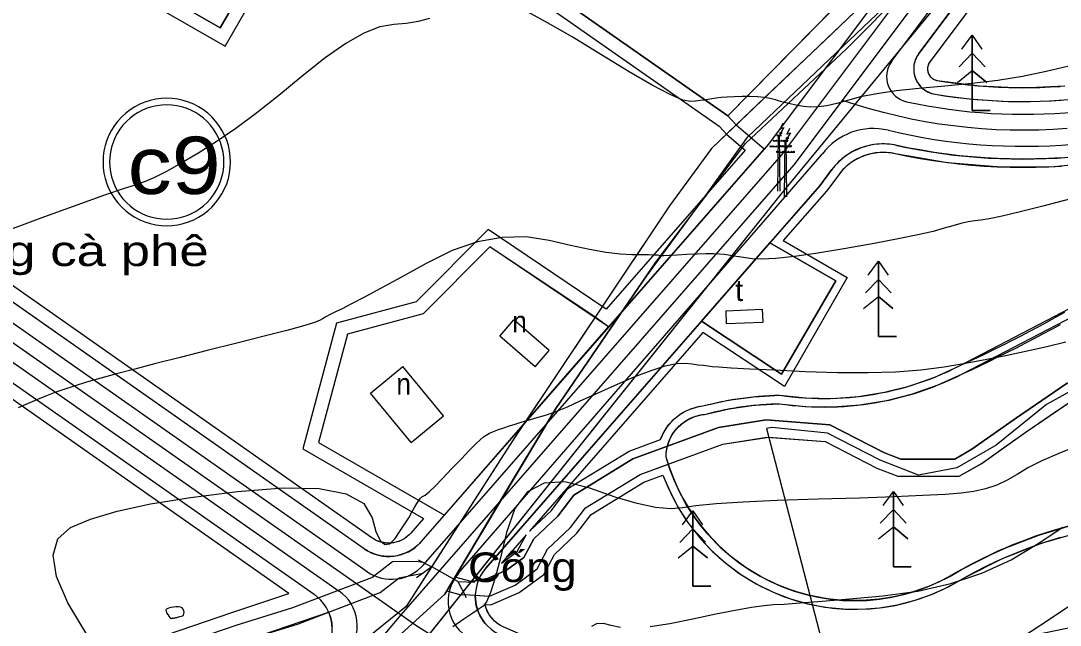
# Model space of a CAD drawing. Header units: metres. Extents: x 532950 to 537618, y 1849954 to 1853119.
# Drawn here: x 534832.5 to 535076.1, y 1851430.8 to 1851572.5 of the extents above; entities that cross this region are included whole.
import ezdxf

# ---------------------------------------------------------------- set-up
doc = ezdxf.new("R2010")
doc.units = ezdxf.units.M
doc.header["$LTSCALE"] = 3.1
for name, color, linetype, lineweight in [('11', 7, 'Continuous', 13), ('12', 7, 'Continuous', 13), ('36', 7, 'Continuous', 13), ('4', 7, 'Continuous', 13), ('50', 7, 'Continuous', 13), ('51', 7, 'Continuous', 13), ('52', 7, 'Continuous', 13), ('53', 7, 'Continuous', 13), ('55', 7, 'Continuous', 13), ('58', 7, 'Continuous', 13), ('9', 7, 'Continuous', 13)]:
    doc.layers.add(name, color=color, linetype=linetype, lineweight=lineweight)

msp = doc.modelspace()

# ---------------------------------------------------------------- linework, layer by layer
at = {"layer": '11'}
for p in [(534592.82, 1851663.81), (534829.98, 1851325.25)]:
    msp.add_line(p, (534921.59, 1851433.16), dxfattribs=at)
for points in [[(534921.59, 1851433.16), (535013.75, 1851538.69), (535077.37, 1851623.6)], [(535077.78, 1851547.2), (535074.44, 1851546.97), (535071.1, 1851546.84), (535067.76, 1851546.79), (535064.42, 1851546.82), (535061.08, 1851546.94), (535057.74, 1851547.14), (535054.41, 1851547.43), (535051.09, 1851547.81), (535047.78, 1851548.27), (535044.48, 1851548.81), (535041.2, 1851549.44), (535037.93, 1851550.15), (535034.68, 1851550.94), (535031.46, 1851551.82), (535028.26, 1851552.77), (535025.08, 1851553.81)], [(534921.59, 1851433.16), (534925.07, 1851430.79), (534928.63, 1851428.53)]]:
    msp.add_lwpolyline(points, dxfattribs=at)
at = {"layer": '12'}
for points in [[(535034.94, 1851485.37), (535040.93, 1851486.89), (535046.75, 1851488.93), (535052.37, 1851491.49), (535082.24, 1851507.02), (535110.53, 1851525.28), (535116.75, 1851529.91), (535123.33, 1851534), (535130.24, 1851537.52), (535137.42, 1851540.43), (535144.83, 1851542.72), (535152.4, 1851544.38), (535160.09, 1851545.38), (535167.83, 1851545.72), (535175.58, 1851545.41), (535183.27, 1851544.43), (535190.85, 1851542.81), (535198.26, 1851540.54), (535205.46, 1851537.65), (535212.38, 1851534.16), (535218.98, 1851530.1), (535225.21, 1851525.48)], [(535076.46, 1851538.33), (535073.45, 1851538.17), (535070.42, 1851538.07), (535067.4, 1851538.04), (535064.38, 1851538.07), (535061.36, 1851538.17), (535058.34, 1851538.33), (535055.32, 1851538.56), (535052.32, 1851538.85), (535049.31, 1851539.21), (535046.32, 1851539.64), (535043.34, 1851540.13), (535040.36, 1851540.68), (535037.41, 1851541.3), (535036.9, 1851541.4), (535036.4, 1851541.48), (535035.89, 1851541.54), (535035.37, 1851541.58), (535034.86, 1851541.6), (535034.35, 1851541.6), (535033.84, 1851541.58), (535033.33, 1851541.53), (535032.82, 1851541.47), (535032.31, 1851541.39), (535031.81, 1851541.29), (535031.31, 1851541.17), (535030.82, 1851541.03), (535030.33, 1851540.87), (535029.85, 1851540.69), (535029.37, 1851540.5), (535028.91, 1851540.28), (535028.45, 1851540.05), (535028.01, 1851539.79), (535027.57, 1851539.52), (535027.14, 1851539.24), (535026.73, 1851538.94), (535026.33, 1851538.62), (535025.94, 1851538.28), (535025.56, 1851537.93), (535025.2, 1851537.57), (535024.86, 1851537.19), (535024.53, 1851536.8), (535024.21, 1851536.39), (535021.33, 1851532.55), (535011.19, 1851520.94), (535026.22, 1851512.26), (535011.49, 1851486.75), (534992.37, 1851499.38), (534951.7, 1851452.82), (534956.84, 1851457.68), (534960.73, 1851462.78), (534975.05, 1851471.56), (534982.43, 1851474.26), (534982.6, 1851474.69), (534982.78, 1851475.11), (534982.97, 1851475.53), (534983.18, 1851475.94), (534983.41, 1851476.34), (534983.65, 1851476.74), (534983.91, 1851477.12), (534984.18, 1851477.49), (534984.47, 1851477.86), (534984.77, 1851478.21), (534985.08, 1851478.55), (534985.41, 1851478.87), (534985.74, 1851479.19), (534986.09, 1851479.49), (534986.46, 1851479.78), (534986.83, 1851480.05), (534987.21, 1851480.31), (534987.6, 1851480.55), (534988, 1851480.78), (534988.41, 1851480.99), (534988.83, 1851481.19), (534989.26, 1851481.37), (534989.69, 1851481.53), (534990.12, 1851481.68), (534990.57, 1851481.81), (534991.01, 1851481.93), (534991.47, 1851482.02), (534991.92, 1851482.1), (534992.38, 1851482.16), (534992.99, 1851482.32), (534993.6, 1851482.47), (534994.21, 1851482.62)], [(535087.2, 1851539.44), (535074.74, 1851538.23), (535062.22, 1851538.13), (535049.74, 1851539.16), (535037.41, 1851541.3), (535036.28, 1851541.49), (535035.14, 1851541.59), (535033.99, 1851541.58), (535032.86, 1851541.48), (535031.73, 1851541.27), (535030.63, 1851540.97), (535029.56, 1851540.57), (535028.52, 1851540.08), (535027.54, 1851539.5), (535026.61, 1851538.84), (535025.74, 1851538.09), (535024.94, 1851537.28), (535024.21, 1851536.39), (535021.33, 1851532.55), (535011.19, 1851520.94), (535026.22, 1851512.26), (535011.49, 1851486.75), (534992.37, 1851499.38), (534951.7, 1851452.82), (534956.84, 1851457.68), (534960.73, 1851462.78), (534975.05, 1851471.56), (534982.43, 1851474.26), (534982.82, 1851475.21), (534983.29, 1851476.13), (534983.83, 1851477), (534984.44, 1851477.83), (534985.13, 1851478.6), (534985.88, 1851479.31), (534986.68, 1851479.95), (534987.54, 1851480.52), (534988.44, 1851481.01), (534989.39, 1851481.42), (534990.36, 1851481.75), (534991.36, 1851482), (534992.38, 1851482.16), (534998.3, 1851483.49), (535004.32, 1851484.34), (535010.38, 1851484.69), (535016.52, 1851484.04), (535022.69, 1851483.94), (535028.85, 1851484.38), (535034.94, 1851485.37)], [(534994.21, 1851482.62), (534994.82, 1851482.77), (534995.43, 1851482.91), (534996.04, 1851483.04), (534996.66, 1851483.17), (534997.27, 1851483.3), (534997.89, 1851483.41), (534998.51, 1851483.53), (534999.13, 1851483.64), (534999.75, 1851483.74), (535000.37, 1851483.84), (535000.99, 1851483.93), (535001.61, 1851484.02), (535002.23, 1851484.1), (535002.86, 1851484.18), (535003.48, 1851484.25), (535004.11, 1851484.31), (535004.73, 1851484.38), (535005.36, 1851484.43), (535005.98, 1851484.48), (535006.61, 1851484.53), (535007.24, 1851484.57), (535007.87, 1851484.6), (535008.49, 1851484.63), (535009.12, 1851484.66), (535009.75, 1851484.68), (535010.38, 1851484.69), (535011.85, 1851484.48), (535013.33, 1851484.31), (535014.82, 1851484.17), (535016.3, 1851484.05), (535017.79, 1851483.97), (535019.28, 1851483.93), (535020.77, 1851483.91), (535022.26, 1851483.93), (535023.75, 1851483.97), (535025.24, 1851484.05), (535026.73, 1851484.17), (535028.21, 1851484.31), (535029.69, 1851484.48), (535031.17, 1851484.69), (535032.64, 1851484.93), (535034.11, 1851485.2), (535035.57, 1851485.5), (535037.02, 1851485.83), (535038.47, 1851486.19), (535039.91, 1851486.59), (535041.33, 1851487.01), (535042.75, 1851487.47), (535044.16, 1851487.95), (535045.56, 1851488.47), (535046.95, 1851489.01), (535048.33, 1851489.59), (535049.69, 1851490.19), (535051.04, 1851490.83), (535052.37, 1851491.49), (535054.48, 1851492.47), (535056.58, 1851493.46), (535058.67, 1851494.47), (535060.76, 1851495.49), (535062.84, 1851496.53), (535064.91, 1851497.58), (535066.98, 1851498.64), (535069.03, 1851499.71), (535071.09, 1851500.8), (535073.13, 1851501.9), (535075.17, 1851503.02), (535077.2, 1851504.14)], [(534941.24, 1851435.65), (534942.67, 1851435.56), (534949.32, 1851438.4), (534955.04, 1851442.64), (534957.54, 1851447.33), (534962.81, 1851452.32), (534966.19, 1851456.74), (534978.55, 1851464.32), (534983.01, 1851465.95), (534984.66, 1851462), (534986.66, 1851458.21), (534988.98, 1851454.62), (534991.62, 1851451.25), (534994.55, 1851448.12), (534997.74, 1851445.27), (535001.18, 1851442.72), (535004.83, 1851440.48), (535008.66, 1851438.58), (535012.65, 1851437.02), (535016.76, 1851435.83), (535020.96, 1851435.01), (535025.22, 1851434.57), (535029.5, 1851434.51), (535033.77, 1851434.83), (535037.99, 1851435.53), (535042.14, 1851436.6), (535046.17, 1851438.04), (535050.06, 1851439.84), (535053.77, 1851441.97), (535062.57, 1851446.36), (535071.73, 1851449.96), (535081.17, 1851452.73)], [(534941.24, 1851435.65), (534942.67, 1851435.56), (534949.32, 1851438.4), (534955.04, 1851442.64), (534957.54, 1851447.33), (534962.81, 1851452.32), (534966.19, 1851456.74), (534978.55, 1851464.32), (534983.01, 1851465.95), (534984.11, 1851463.21), (534985.38, 1851460.54), (534986.81, 1851457.96), (534988.39, 1851455.47), (534990.13, 1851453.08), (534992.01, 1851450.8), (534994.02, 1851448.64), (534996.17, 1851446.61), (534998.43, 1851444.72), (535000.81, 1851442.97), (535003.29, 1851441.37), (535005.87, 1851439.92), (535008.53, 1851438.64), (535011.26, 1851437.52), (535014.06, 1851436.57), (535016.91, 1851435.8), (535019.8, 1851435.2), (535022.72, 1851434.78), (535025.66, 1851434.55), (535028.62, 1851434.49), (535031.57, 1851434.62), (535034.5, 1851434.92), (535037.42, 1851435.41), (535040.29, 1851436.08), (535043.12, 1851436.92), (535045.9, 1851437.93), (535048.6, 1851439.12), (535051.23, 1851440.46), (535053.77, 1851441.97), (535056.16, 1851443.26), (535058.58, 1851444.49), (535061.03, 1851445.66), (535063.51, 1851446.77), (535066.01, 1851447.82), (535068.54, 1851448.81), (535071.09, 1851449.73), (535073.66, 1851450.6), (535076.26, 1851451.4)], [(535287.11, 1851437.92), (535223.95, 1851442.48), (535160.64, 1851441.22), (535097.71, 1851434.14), (535035.71, 1851421.31), (535024.39, 1851418.94), (535012.91, 1851417.57), (535001.36, 1851417.21), (534989.81, 1851417.86), (534978.37, 1851419.52), (534967.12, 1851422.17), (534956.14, 1851425.8), (534945.52, 1851430.37), (534944.9, 1851430.71), (534944.32, 1851431.09), (534943.77, 1851431.53), (534943.26, 1851432.01), (534942.79, 1851432.54), (534942.37, 1851433.1), (534942.01, 1851433.7), (534941.69, 1851434.33), (534941.44, 1851434.98), (534941.24, 1851435.65)], [(534941.44, 1851434.96), (534941.37, 1851435.19), (534941.3, 1851435.42), (534941.24, 1851435.65)], [(534944.88, 1851430.72), (534944.68, 1851430.85), (534944.48, 1851430.98), (534944.28, 1851431.12), (534944.08, 1851431.27), (534943.9, 1851431.42), (534943.71, 1851431.58), (534943.53, 1851431.74), (534943.36, 1851431.91), (534943.19, 1851432.08), (534943.03, 1851432.26), (534942.87, 1851432.44), (534942.72, 1851432.63), (534942.57, 1851432.82), (534942.43, 1851433.02), (534942.29, 1851433.22), (534942.16, 1851433.43), (534942.04, 1851433.64), (534941.93, 1851433.85), (534941.82, 1851434.06), (534941.71, 1851434.28), (534941.62, 1851434.51), (534941.53, 1851434.73), (534941.44, 1851434.96)]]:
    msp.add_lwpolyline(points, dxfattribs=at)
at = {"layer": '36'}
for points in [[(534850.88, 1851583.5), (534880.33, 1851566.5), (534894.7, 1851591.38)], [(534850.88, 1851583.5), (534880.33, 1851566.5), (534894.7, 1851591.38)], [(534937.06, 1851589.17), (534996.14, 1851547.79), (534998.01, 1851545.83), (535002.27, 1851542.11), (534969.72, 1851504.83), (534942.06, 1851523.5), (534925.16, 1851506.6), (534906.48, 1851501.6), (534898.58, 1851472.11), (534926.88, 1851455.77), (534923.88, 1851452.35), (534923.47, 1851451.92), (534923.03, 1851451.53), (534922.56, 1851451.18), (534922.05, 1851450.87), (534921.53, 1851450.6), (534920.98, 1851450.38), (534920.41, 1851450.21), (534919.83, 1851450.09), (534919.25, 1851450.02), (534918.66, 1851450), (534918.07, 1851450.03), (534917.48, 1851450.11), (534916.9, 1851450.24), (534916.34, 1851450.42), (534915.8, 1851450.65), (534915.27, 1851450.92), (534914.77, 1851451.24), (534744.37, 1851570.79)], [(534937.06, 1851589.17), (534996.14, 1851547.79), (534998.01, 1851545.83), (535002.27, 1851542.11), (534969.72, 1851504.83), (534942.06, 1851523.5), (534925.16, 1851506.6), (534906.48, 1851501.6), (534898.58, 1851472.11), (534926.88, 1851455.77), (534923.88, 1851452.35), (534923.65, 1851452.09), (534923.4, 1851451.85), (534923.14, 1851451.62), (534922.87, 1851451.4), (534922.59, 1851451.2), (534922.3, 1851451.01), (534922, 1851450.84), (534921.69, 1851450.68), (534921.38, 1851450.54), (534921.05, 1851450.41), (534920.72, 1851450.3), (534920.39, 1851450.21), (534920.05, 1851450.13), (534919.71, 1851450.07), (534919.37, 1851450.03), (534919.02, 1851450.01), (534918.68, 1851450), (534918.33, 1851450.01), (534917.98, 1851450.04), (534917.64, 1851450.08), (534917.3, 1851450.15), (534916.96, 1851450.23), (534916.63, 1851450.32), (534916.3, 1851450.44), (534915.98, 1851450.57), (534915.67, 1851450.71), (534915.36, 1851450.87), (534915.06, 1851451.05), (534914.77, 1851451.24), (534744.37, 1851570.79)], [(535062.08, 1851584.87), (535045.57, 1851562.83), (535045.44, 1851562.63), (535045.32, 1851562.41), (535045.22, 1851562.19), (535045.14, 1851561.96), (535045.08, 1851561.72), (535045.04, 1851561.48), (535045.02, 1851561.23), (535045.03, 1851560.99), (535045.06, 1851560.74), (535045.11, 1851560.5), (535045.18, 1851560.27), (535045.27, 1851560.04), (535045.38, 1851559.82), (535045.51, 1851559.62), (535045.66, 1851559.42), (535045.82, 1851559.24), (535046, 1851559.07), (535046.2, 1851558.92), (535046.4, 1851558.79), (535046.62, 1851558.68), (535046.85, 1851558.59), (535047.08, 1851558.51), (535047.32, 1851558.46), (535057.23, 1851557.21), (535067.2, 1851556.78), (535077.18, 1851557.18)], [(535062.08, 1851584.87), (535045.57, 1851562.83), (535045.46, 1851562.67), (535045.36, 1851562.5), (535045.28, 1851562.33), (535045.2, 1851562.15), (535045.14, 1851561.97), (535045.09, 1851561.78), (535045.05, 1851561.59), (535045.03, 1851561.39), (535045.02, 1851561.2), (535045.03, 1851561), (535045.05, 1851560.81), (535045.08, 1851560.62), (535045.13, 1851560.43), (535045.19, 1851560.25), (535045.26, 1851560.07), (535045.34, 1851559.89), (535045.44, 1851559.72), (535045.55, 1851559.56), (535045.67, 1851559.41), (535045.8, 1851559.26), (535045.94, 1851559.13), (535046.09, 1851559), (535046.24, 1851558.89), (535046.41, 1851558.79), (535046.58, 1851558.7), (535046.76, 1851558.62), (535046.94, 1851558.55), (535047.13, 1851558.5), (535047.32, 1851558.46), (535049.7, 1851558.08), (535052.09, 1851557.76), (535054.48, 1851557.47), (535056.88, 1851557.24), (535059.29, 1851557.06), (535061.69, 1851556.92), (535064.1, 1851556.83), (535066.51, 1851556.79), (535068.92, 1851556.79), (535071.33, 1851556.85), (535073.74, 1851556.95), (535076.15, 1851557.1)], [(534830.7, 1851415.92), (534854.74, 1851424.45), (534881.91, 1851433.73), (534895.33, 1851438.17), (534727.71, 1851555.86)], [(534830.7, 1851415.92), (534854.74, 1851424.45), (534881.91, 1851433.73), (534895.33, 1851438.17), (534727.71, 1851555.86)]]:
    msp.add_lwpolyline(points, dxfattribs=at)
at = {"layer": '4'}
for points in [[(535080.61, 1851454.65), (535071.01, 1851451.82), (535061.7, 1851448.16), (535052.75, 1851443.69), (535049.21, 1851441.65), (535045.5, 1851439.93), (535041.65, 1851438.55), (535037.7, 1851437.51), (535033.66, 1851436.83), (535029.59, 1851436.51), (535025.5, 1851436.56), (535021.44, 1851436.96), (535017.42, 1851437.73), (535013.49, 1851438.85), (535009.67, 1851440.32), (535006, 1851442.12), (535002.51, 1851444.23), (534999.21, 1851446.65), (534996.15, 1851449.36), (534993.33, 1851452.32), (534990.79, 1851455.52), (534988.55, 1851458.94), (534986.62, 1851462.54), (534985.01, 1851466.3), (534983.75, 1851470.19), (534983.78, 1851471.06), (534983.89, 1851471.92), (534984.07, 1851472.77), (534984.32, 1851473.6), (534984.65, 1851474.4), (534985.04, 1851475.17), (534985.5, 1851475.91), (534986.03, 1851476.6), (534986.61, 1851477.25), (534987.24, 1851477.84), (534987.92, 1851478.38), (534988.65, 1851478.85), (534989.42, 1851479.26), (534990.22, 1851479.6), (534991.04, 1851479.87), (534991.89, 1851480.07), (534992.75, 1851480.19), (534998.51, 1851481.49), (535004.35, 1851482.33), (535010.25, 1851482.69), (535016.53, 1851482.04), (535022.86, 1851481.94), (535029.16, 1851482.4), (535035.4, 1851483.42), (535041.53, 1851484.98), (535047.49, 1851487.08), (535053.25, 1851489.69), (535083.29, 1851505.32)], [(535077.79, 1851487.51), (535065.86, 1851479.37), (535055.45, 1851472.01), (535051.39, 1851469.69), (535038.79, 1851469.69), (535036.77, 1851470.47), (535034.75, 1851471.25), (535022.15, 1851477.75), (535007.2, 1851478.91), (534995.99, 1851477.08), (534975.93, 1851469.75), (534962.1, 1851461.27), (534958.34, 1851456.34), (534952.7, 1851451.02), (534950.38, 1851446.66), (534946.31, 1851443.64), (534941.87, 1851441.74), (534938.06, 1851440.98), (534934.19, 1851442.02), (534932.28, 1851438.8), (534935.6, 1851437.91), (534936.54, 1851437.96), (534942.33, 1851437.59), (534948.32, 1851440.15), (534953.48, 1851443.98), (534955.93, 1851448.56), (534961.32, 1851453.66), (534964.82, 1851458.25), (534977.68, 1851466.13), (534997.01, 1851473.19), (535007.82, 1851474.85), (535021.04, 1851473.82), (535033.11, 1851467.6), (535038.04, 1851465.69), (535052.45, 1851465.69), (535057.8, 1851468.78), (535062.87, 1851472.36), (535068.14, 1851476.09), (535073.87, 1851479.99), (535079.6, 1851483.9)]]:
    msp.add_lwpolyline(points, dxfattribs=at)
at = {"layer": '50'}
for points in [[(534880.76, 1851595.8), (534890.41, 1851590.23), (534879.18, 1851570.79), (534855.17, 1851584.65), (534866.31, 1851603.94)], [(534931.75, 1851456.59), (534970.26, 1851500.68), (534967.12, 1851502.99), (534942.45, 1851519.45), (534926.78, 1851503.79), (534909.04, 1851499.03), (534902.24, 1851473.63)], [(535023.49, 1851511.53), (535008.08, 1851520.42), (534992.01, 1851502.02), (535010.82, 1851489.59)]]:
    msp.add_lwpolyline(points, close=True, dxfattribs=at)
at = {"layer": '51'}
msp.add_lwpolyline([(534998.2, 1851550.18), (535037.86, 1851590.49), (535059.11, 1851619.61), (535083.95, 1851665.65), (535090.86, 1851685.79), (535089.44, 1851692.63), (535007, 1851706.09), (534877.28, 1851721.41), (534831.71, 1851623.43), (534880.76, 1851595.8), (534921.31, 1851599.25), (534938.59, 1851591.93)], close=True, dxfattribs=at)
at = {"layer": '52'}
for p, q in [((534605.51, 1851659.48), (534913.62, 1851443.33)), ((534599.24, 1851654.72), (534907.09, 1851438.75)), ((535036.61, 1851562.95), (535080.37, 1851621.35)), ((534935.08, 1851442.92), (535020.31, 1851541.2))]:
    msp.add_line(p, q, dxfattribs=at)
msp.add_lwpolyline([(534926.89, 1851444.94), (535010.83, 1851541.05), (535074.37, 1851625.85)], dxfattribs=at)
for centre, radius, start, end in [((535041.42, 1851559.36), 6, 143.1585, 257.6222), ((535067.42, 1851677.84), 127.3, 257.6222, 293.5353), ((535067.42, 1851677.84), 134.8, 256.45, 293.5353), ((535032.32, 1851532.21), 15, 76.45, 143.1585), ((534919.36, 1851451.52), 10, 234.9485, 318.8678), ((534942.62, 1851436.34), 10, 138.8678, 241.8526), ((534901.34, 1851430.57), 10, 319.671, 54.9485), ((535205.99, 1850754.88), 681.84, 77.58775, 104.33366)]:
    msp.add_arc(centre, radius, start, end, dxfattribs=at)
at = {"layer": '53'}
for p, q in [((534912.97, 1851448.67), (534611.4, 1851660.24)), ((534599.43, 1851649.7), (534901.2, 1851438)), ((535042.98, 1851564.78), (535083.57, 1851618.96))]:
    msp.add_line(p, q, dxfattribs=at)
for points in [[(535071.17, 1851628.25), (535007.72, 1851543.57), (534926.25, 1851450.28)], [(534941.47, 1851444.15), (535019.77, 1851533.81), (535022.61, 1851537.59)]]:
    msp.add_lwpolyline(points, dxfattribs=at)
msp.add_lwpolyline([(534948.83, 1851448), (534950.93, 1851451.93), (534945.15, 1851445.32), (534945.31, 1851445.39)], close=True, dxfattribs=at)
for centre, radius, start, end in [((535047.78, 1851561.18), 6, 143.1585, 260.4444), ((535067.42, 1851677.84), 124.3, 260.4444, 293.5353), ((535067.42, 1851677.84), 137.8, 257.6038, 293.5353), ((535034.61, 1851528.6), 15, 77.6038, 143.1585), ((534918.71, 1851456.86), 10, 234.9485, 318.8678), ((534949.01, 1851437.57), 10, 138.8678, 244.1864), ((535205.99, 1850754.88), 685.84, 77.95129, 104.33367), ((534895.46, 1851429.81), 10, 319.671, 54.9485)]:
    msp.add_arc(centre, radius, start, end, dxfattribs=at)
at = {"layer": '55'}
for p, q in [((535037.86, 1851590.49), (534998.2, 1851550.18)), ((535055.52, 1851569.09), (535055.52, 1851551.42)), ((535052.46, 1851561.65), (535055.52, 1851564.85)), ((535058.5, 1851561.71), (535055.52, 1851564.85)), ((535052.04, 1851558.02), (535055.52, 1851560.8)), ((535058.93, 1851558.03), (535055.52, 1851560.8)), ((535055.52, 1851551.42), (535059.72, 1851551.42)), ((535009.68, 1851545.54), (535010.76, 1851545.54)), ((535010.37, 1851545.86), (535010.52, 1851546.47)), ((535011.92, 1851544.6), (535012.07, 1851545.21)), ((535008.05, 1851542.96), (535012.33, 1851542.96)), ((535008.87, 1851544.3), (535011.58, 1851544.3)), ((535010.42, 1851543.03), (535013.13, 1851543.03)), ((535011.23, 1851544.28), (535012.31, 1851544.28)), ((535009.6, 1851541.7), (535013.88, 1851541.7)), ((535010.73, 1851531.86), (534891.34, 1851382.55)), ((535033.52, 1851516.09), (535033.52, 1851498.42)), ((535030.46, 1851508.65), (535033.52, 1851511.85)), ((535036.5, 1851508.71), (535033.52, 1851511.85)), ((535030.04, 1851505.02), (535033.52, 1851507.8)), ((535036.93, 1851505.03), (535033.52, 1851507.8)), ((534997.71, 1851504.47), (535006.29, 1851504.82)), ((534997.71, 1851504.47), (535006.29, 1851504.82)), ((534997.71, 1851504.47), (534997.83, 1851501.47)), ((535006.29, 1851504.82), (535006.41, 1851501.83)), ((534944.75, 1851498.56), (534948.02, 1851502.34)), ((534956.32, 1851495.15), (534948.02, 1851502.34)), ((534997.83, 1851501.47), (535006.41, 1851501.83)), ((534953.05, 1851491.37), (534944.75, 1851498.56)), ((535033.52, 1851498.42), (535037.72, 1851498.42)), ((534953.05, 1851491.37), (534956.32, 1851495.15)), ((534914.44, 1851485.18), (534922, 1851491.42)), ((534931.55, 1851479.86), (534922, 1851491.42)), ((534924, 1851473.62), (534914.44, 1851485.18)), ((534924, 1851473.62), (534931.55, 1851479.86)), ((535037.02, 1851462.09), (535037.02, 1851444.42)), ((534990.02, 1851457.59), (534990.02, 1851439.92)), ((535033.96, 1851454.65), (535037.02, 1851457.85)), ((535040, 1851454.71), (535037.02, 1851457.85)), ((534986.96, 1851450.15), (534990.02, 1851453.35)), ((534993, 1851450.21), (534990.02, 1851453.35)), ((535033.54, 1851451.02), (535037.02, 1851453.8)), ((535040.43, 1851451.03), (535037.02, 1851453.8)), ((534986.54, 1851446.52), (534990.02, 1851449.3)), ((534993.43, 1851446.53), (534990.02, 1851449.3)), ((534928.76, 1851444.46), (534925.73, 1851446.03)), ((534934.93, 1851440.99), (534928.83, 1851444.45)), ((535037.02, 1851444.42), (535041.22, 1851444.42)), ((534934.93, 1851440.99), (534936.9, 1851437.27)), ((534934.93, 1851440.99), (534938.91, 1851440.87)), ((534990.02, 1851439.92), (534994.22, 1851439.92))]:
    msp.add_line(p, q, dxfattribs=at)
for points in [[(535081.81, 1851656.82), (535063.48, 1851619.61), (535049.59, 1851597.66), (535029.69, 1851576.22), (534994.36, 1851542.55)], [(535002.34, 1851543.7), (535026.03, 1851565.86), (535053.96, 1851594), (535067.3, 1851615.72), (535078.47, 1851638.9)], [(535063.48, 1851619.61), (535049.59, 1851597.66), (535029.69, 1851576.22), (534994.36, 1851542.55)], [(535067.3, 1851615.72), (535053.96, 1851594), (535026.03, 1851565.86), (535002.34, 1851543.7)], [(534998.2, 1851550.18), (534938.59, 1851591.93), (534921.31, 1851599.25)], [(535064.33, 1851597.08), (535010.73, 1851531.86), (534891.34, 1851382.55)], [(534824.83, 1851308), (534834.78, 1851326.94), (534843.89, 1851344.28), (534862.95, 1851386), (534879.9, 1851402.41), (534914.73, 1851422.47), (534931.83, 1851438.05), (534944.86, 1851459.81), (534957.9, 1851481.58), (534978.1, 1851511.21), (534991.83, 1851529.8), (535002.9, 1851545.25), (535052.12, 1851592.15)], [(535029.69, 1851576.22), (535020.86, 1851567.8), (535012.03, 1851559.38), (535000.19, 1851548.1), (534994.36, 1851542.55), (534984.52, 1851529.09), (534967.12, 1851502.99), (534947.76, 1851473.97), (534935.26, 1851454.56), (534929.44, 1851445.51), (534922.77, 1851435.15), (534911.75, 1851426.27), (534871.11, 1851402.82), (534854.13, 1851380.8), (534838.65, 1851345.88), (534837.65, 1851343.61), (534827.44, 1851323.69)], [(535078.17, 1851561.86), (535072.86, 1851560.56), (535067.31, 1851559.44), (535061.49, 1851558.5), (535055.42, 1851557.74), (535049.09, 1851557.15), (535043.01, 1851556.62), (535037.7, 1851556.02), (535033.14, 1851555.35), (535029.34, 1851554.61), (535026.3, 1851553.8), (535023.76, 1851553.06), (535021.45, 1851552.55), (535019.39, 1851552.26), (535017.56, 1851552.19), (535015.97, 1851552.35), (535014.53, 1851552.62), (535013.15, 1851552.92), (535011.84, 1851553.24), (535010.59, 1851553.58), (535009.4, 1851553.94), (535008.17, 1851554.27), (535006.76, 1851554.51), (535005.19, 1851554.67), (535003.45, 1851554.75), (535001.54, 1851554.74), (534999.67, 1851554.67), (534998.03, 1851554.59), (534996.62, 1851554.48), (534995.44, 1851554.35), (534994.49, 1851554.2), (534993.63, 1851554.04), (534992.69, 1851553.89), (534991.69, 1851553.75), (534990.62, 1851553.63), (534989.48, 1851553.52), (534987.69, 1851553.88), (534984.7, 1851555.16), (534980.49, 1851557.37), (534975.07, 1851560.5), (534968.43, 1851564.57), (534961.7, 1851568.69), (534955.97, 1851572.02), (534951.27, 1851574.55)], [(534928.29, 1851572.98), (534925.59, 1851572.27), (534922.79, 1851571.82), (534919.89, 1851571.62), (534916.66, 1851571.08), (534912.91, 1851569.6), (534908.62, 1851567.18), (534903.8, 1851563.82), (534898.45, 1851559.52), (534892.98, 1851554.97), (534887.8, 1851550.88), (534882.9, 1851547.25), (534878.29, 1851544.07), (534873.97, 1851541.34), (534870.04, 1851539.05), (534866.6, 1851537.16), (534863.67, 1851535.68), (534861.24, 1851534.61), (534859.3, 1851533.95)], [(535053.09, 1851565.8), (535055.52, 1851569.09), (535057.79, 1851565.8)], [(535053.09, 1851565.8), (535055.52, 1851569.09), (535057.79, 1851565.8)], [(535059.72, 1851551.42), (535055.52, 1851551.42), (535055.52, 1851569.09)], [(535052.46, 1851561.65), (535055.52, 1851564.85), (535058.5, 1851561.71)], [(535052.04, 1851558.02), (535055.52, 1851560.8), (535058.93, 1851558.03)], [(535011.14, 1851548.46), (535010.46, 1851547.17), (535011.35, 1851547.43), (535010.37, 1851545.82), (535010.92, 1851546.26)], [(535009.95, 1851532.49), (535010.1, 1851545.65), (535010.28, 1851545.65), (535010.38, 1851532.49)], [(535012.69, 1851547.2), (535012.01, 1851545.9), (535012.9, 1851546.17), (535011.92, 1851544.56), (535012.48, 1851545)], [(534914.86, 1851422.59), (534931.83, 1851438.05), (534957.9, 1851481.58), (534981.31, 1851515.91), (535002.34, 1851543.7)], [(535011.5, 1851531.23), (535011.66, 1851544.39), (535011.83, 1851544.39), (535011.94, 1851531.23)], [(534994.36, 1851542.55), (534984.52, 1851529.09), (534947.76, 1851473.97), (534922.77, 1851435.15), (534911.75, 1851426.27)], [(534859.3, 1851533.95), (534856.66, 1851533.12), (534852.09, 1851531.55), (534845.6, 1851529.24), (534837.19, 1851526.18), (534826.86, 1851522.38)], [(535078.59, 1851530.75), (535072.09, 1851529.02), (535066.73, 1851527.66), (535062.51, 1851526.66), (535059.44, 1851526.01), (535057.52, 1851525.73), (535056.09, 1851525.57), (535054.52, 1851525.3), (535052.8, 1851524.91), (535050.93, 1851524.42), (535048.92, 1851523.81), (535046.33, 1851523.09), (535042.73, 1851522.25), (535038.13, 1851521.31), (535032.53, 1851520.26), (535025.91, 1851519.09), (535019.34, 1851518.02), (535013.86, 1851517.24), (535009.47, 1851516.75), (535006.16, 1851516.55), (535003.94, 1851516.65), (535002.34, 1851516.88), (535000.88, 1851517.1), (534999.57, 1851517.3), (534998.4, 1851517.48), (534997.37, 1851517.64), (534996.26, 1851517.77), (534994.83, 1851517.83), (534993.08, 1851517.83), (534991.02, 1851517.77), (534988.63, 1851517.64), (534986.33, 1851517.51), (534984.51, 1851517.42), (534983.19, 1851517.38), (534982.35, 1851517.38), (534982, 1851517.43), (534981.66, 1851517.49), (534980.85, 1851517.54), (534979.59, 1851517.58), (534977.86, 1851517.61), (534975.67, 1851517.62), (534972.96, 1851517.76), (534969.67, 1851518.17), (534965.81, 1851518.84), (534961.36, 1851519.77), (534956.33, 1851520.96), (534950.93, 1851521.81), (534945.34, 1851521.69), (534939.56, 1851520.61), (534933.6, 1851518.58), (534927.45, 1851515.58), (534921.67, 1851512.37), (534916.81, 1851509.7), (534912.87, 1851507.57), (534909.86, 1851505.99), (534907.77, 1851504.95), (534906.26, 1851504.22), (534905, 1851503.58), (534903.97, 1851503.04), (534903.18, 1851502.59), (534902.64, 1851502.24), (534901.52, 1851501.77), (534899.01, 1851501.01), (534895.11, 1851499.94), (534889.82, 1851498.57), (534883.14, 1851496.9), (534876.11, 1851495.15), (534869.78, 1851493.56), (534864.13, 1851492.11), (534859.17, 1851490.82), (534854.91, 1851489.68), (534851.19, 1851488.66), (534847.89, 1851487.71), (534844.99, 1851486.83), (534842.51, 1851486.03), (534840.43, 1851485.3), (534838.49, 1851484.56), (534836.41, 1851483.71), (534834.2, 1851482.76), (534831.85, 1851481.71)], [(534984.52, 1851529.09), (534947.76, 1851473.97), (534922.77, 1851435.15), (534911.75, 1851426.27)], [(534981.31, 1851515.91), (534957.9, 1851481.58), (534931.83, 1851438.05), (534914.86, 1851422.59)], [(535031.09, 1851512.8), (535033.52, 1851516.09), (535035.79, 1851512.8)], [(535031.09, 1851512.8), (535033.52, 1851516.09), (535035.79, 1851512.8)], [(535037.72, 1851498.42), (535033.52, 1851498.42), (535033.52, 1851516.09)], [(534937.42, 1851440.85), (534941.87, 1851441.74), (534946.31, 1851443.64), (534950.38, 1851446.66), (534952.7, 1851451.02), (534958.34, 1851456.34), (534962.1, 1851461.27), (534975.93, 1851469.75), (534995.99, 1851477.08), (535007.2, 1851478.91), (535022.15, 1851477.75), (535034.75, 1851471.25), (535038.79, 1851469.69), (535051.39, 1851469.69), (535055.45, 1851472.01), (535065.86, 1851479.37), (535077.79, 1851487.51), (535119.51, 1851501.83), (535152.8, 1851509.23), (535203.95, 1851514.19), (535236.24, 1851514.62)], [(535030.46, 1851508.65), (535033.52, 1851511.85), (535036.5, 1851508.71)], [(534936.69, 1851437.96), (534942.33, 1851437.59), (534948.32, 1851440.15), (534953.48, 1851443.98), (534955.93, 1851448.56), (534961.32, 1851453.66), (534964.82, 1851458.25), (534977.68, 1851466.13), (534997.01, 1851473.19), (535007.37, 1851474.88), (535021.04, 1851473.82), (535033.11, 1851467.6), (535038.04, 1851465.69), (535052.45, 1851465.69), (535057.6, 1851468.63), (535068.14, 1851476.09), (535079.6, 1851483.9), (535120.6, 1851497.98), (535153.43, 1851505.28), (535204.17, 1851510.19), (535236.23, 1851510.62)], [(535030.04, 1851505.02), (535033.52, 1851507.8), (535036.93, 1851505.03)], [(534996.08, 1851491.32), (534999.03, 1851491.13), (535003.4, 1851490.89), (535009.17, 1851490.6), (535016.35, 1851490.25), (535023.97, 1851489.99), (535031.03, 1851489.98), (535037.53, 1851490.2), (535043.49, 1851490.67), (535048.9, 1851491.37), (535053.96, 1851492.22), (535058.9, 1851493.12), (535063.72, 1851494.07), (535068.41, 1851495.06), (535072.98, 1851496.11), (535077.41, 1851497.17)], [(534847.93, 1851428.58), (534843.45, 1851435.98), (534840.83, 1851442.19), (534840.07, 1851447.21), (534841.17, 1851451.03), (534844.13, 1851453.67), (534848.8, 1851455.65), (534855.05, 1851457.48), (534862.88, 1851459.18), (534872.28, 1851460.73), (534883.26, 1851462.14), (534893.93, 1851462.97), (534902.43, 1851462.77), (534908.74, 1851461.53), (534912.87, 1851459.26), (534914.82, 1851455.97), (534915.72, 1851452.72), (534916.71, 1851450.61), (534917.78, 1851449.64), (534918.95, 1851449.8), (534920.2, 1851451.1), (534921.41, 1851452.89), (534922.48, 1851454.5), (534923.39, 1851455.95), (534924.16, 1851457.23), (534924.77, 1851458.33), (534925.28, 1851459.26), (534925.74, 1851459.99), (534926.14, 1851460.52), (534926.5, 1851460.85), (534926.8, 1851460.98), (534927.29, 1851461.26), (534928.21, 1851462.06), (534929.56, 1851463.35), (534931.33, 1851465.15), (534933.52, 1851467.46), (534935.75, 1851469.8), (534937.6, 1851471.72), (534939.08, 1851473.2), (534940.19, 1851474.27), (534940.93, 1851474.9), (534941.56, 1851475.32), (534942.36, 1851475.75), (534943.3, 1851476.18), (534944.41, 1851476.62), (534945.68, 1851477.06), (534947.02, 1851477.5), (534948.38, 1851477.93), (534949.73, 1851478.34), (534951.1, 1851478.74), (534952.47, 1851479.13), (534953.77, 1851479.5), (534954.94, 1851479.84), (534955.96, 1851480.15), (534956.84, 1851480.44), (534957.58, 1851480.7), (534958.67, 1851481.14), (534960.63, 1851481.99), (534963.44, 1851483.25), (534967.1, 1851484.91), (534971.62, 1851486.97), (534976.25, 1851488.98), (534980.22, 1851490.51), (534983.53, 1851491.55), (534986.2, 1851492.11), (534988.21, 1851492.17), (534989.81, 1851492), (534991.24, 1851491.84), (534992.5, 1851491.69), (534993.6, 1851491.56), (534994.53, 1851491.45), (534996.08, 1851491.32)], [(535078.7, 1851485.71), (535072.88, 1851482.51), (535061.13, 1851472.96), (535051.92, 1851467.69), (535042.91, 1851465.96), (535033.93, 1851469.43), (535021.6, 1851475.79), (535008.5, 1851477.1), (535007.29, 1851476.9), (535026.25, 1851403.77), (535027.41, 1851386.27), (535025.08, 1851374.02), (535016.34, 1851361.77), (535006.43, 1851354.19), (534995.36, 1851340.78), (534988.36, 1851323.86), (534985.44, 1851307.53), (534981.95, 1851294.12), (534978.45, 1851284.78), (534955.72, 1851252.33)], [(535080.45, 1851472.86), (535075.78, 1851471.02), (535071.81, 1851469.28), (535068.55, 1851467.65), (535066, 1851466.11), (535063.72, 1851464.74), (535061.27, 1851463.62), (535058.65, 1851462.73), (535055.87, 1851462.09), (535052.92, 1851461.7), (535049.16, 1851461.42), (535043.92, 1851461.14), (535037.21, 1851460.86), (535029.04, 1851460.57), (535019.39, 1851460.29), (535009.81, 1851459.98), (535001.84, 1851459.62), (534995.47, 1851459.21), (534990.72, 1851458.76), (534987.57, 1851458.26), (534984.83, 1851458.03), (534981.28, 1851458.37), (534976.94, 1851459.3), (534971.8, 1851460.81), (534965.86, 1851462.9), (534960.01, 1851464.38), (534955.12, 1851464.09), (534951.21, 1851462.01), (534948.26, 1851458.14), (534946.29, 1851452.5), (534944.88, 1851446.58), (534943.64, 1851441.89), (534942.56, 1851438.43), (534941.64, 1851436.2), (534940.89, 1851435.2), (534939.94, 1851434.61), (534938.43, 1851433.6), (534936.35, 1851432.18), (534933.71, 1851430.34)], [(535034.59, 1851458.8), (535037.02, 1851462.09), (535039.29, 1851458.8)], [(535034.59, 1851458.8), (535037.02, 1851462.09), (535039.29, 1851458.8)], [(535041.22, 1851444.42), (535037.02, 1851444.42), (535037.02, 1851462.09)], [(534987.59, 1851454.3), (534990.02, 1851457.59), (534992.29, 1851454.3)], [(534987.59, 1851454.3), (534990.02, 1851457.59), (534992.29, 1851454.3)], [(534994.22, 1851439.92), (534990.02, 1851439.92), (534990.02, 1851457.59)], [(535033.96, 1851454.65), (535037.02, 1851457.85), (535040, 1851454.71)], [(534986.96, 1851450.15), (534990.02, 1851453.35), (534993, 1851450.21)], [(535033.54, 1851451.02), (535037.02, 1851453.8), (535040.43, 1851451.03)], [(535034.53, 1851437.64), (535042.74, 1851438.75), (535050.49, 1851440.53), (535057.78, 1851442.99), (535064.6, 1851446.12), (535070.96, 1851449.93), (535076.76, 1851453.75)], [(534986.54, 1851446.52), (534990.02, 1851449.3), (534993.43, 1851446.53)], [(534832.23, 1851413.13), (534855.77, 1851421.48), (534882.91, 1851430.76), (534896.26, 1851434.87), (534903.65, 1851437.69), (534914.72, 1851441.93), (534919.56, 1851445.73), (534925.22, 1851445.79), (534926.71, 1851445.54)], [(534819.54, 1851398.1), (534834.18, 1851409.58), (534857.08, 1851417.71), (534884.15, 1851426.95), (534897.57, 1851431.08), (534905.08, 1851433.96), (534916.71, 1851438.41), (534921.15, 1851441.89), (534926.72, 1851442.92)], [(534934.93, 1851440.99), (534928.83, 1851444.45), (534925.25, 1851441.9)], [(534979.98, 1851430.46), (534984.6, 1851431.15), (534990, 1851432.24), (534995.38, 1851433.4), (534999.96, 1851434.32), (535003.75, 1851434.99), (535006.74, 1851435.41), (535008.94, 1851435.59), (535011.4, 1851435.71), (535015.19, 1851435.98), (535020.31, 1851436.39), (535026.75, 1851436.94), (535034.53, 1851437.64)], [(535065, 1851426.58), (535073.59, 1851432.16), (535081.9, 1851437.75)], [(534966.34, 1851430.53), (534967.52, 1851431.16), (534969, 1851431.25), (534970.77, 1851430.8), (534973.07, 1851430.29)]]:
    msp.add_lwpolyline(points, dxfattribs=at)
for points in [[(535009.74, 1851545.55), (535009.74, 1851545.75), (535009.83, 1851545.75), (535009.83, 1851545.55)], [(535010.58, 1851545.55), (535010.58, 1851545.75), (535010.67, 1851545.75), (535010.67, 1851545.55)], [(535008.13, 1851542.96), (535008.13, 1851543.16), (535008.22, 1851543.16), (535008.22, 1851542.96)], [(535008.72, 1851542.96), (535008.72, 1851543.16), (535008.81, 1851543.16), (535008.81, 1851542.96)], [(535008.94, 1851544.3), (535008.94, 1851544.5), (535009.03, 1851544.5), (535009.03, 1851544.3)], [(535009.53, 1851544.3), (535009.53, 1851544.5), (535009.62, 1851544.5), (535009.62, 1851544.3)], [(535009.53, 1851542.96), (535009.53, 1851543.16), (535009.62, 1851543.16), (535009.62, 1851542.96)], [(535010.49, 1851543.03), (535010.49, 1851543.23), (535010.58, 1851543.23), (535010.58, 1851543.03)], [(535010.79, 1851544.31), (535010.79, 1851544.51), (535010.88, 1851544.51), (535010.88, 1851544.31)], [(535010.79, 1851542.97), (535010.79, 1851543.17), (535010.88, 1851543.17), (535010.88, 1851542.97)], [(535011.08, 1851543.03), (535011.08, 1851543.23), (535011.17, 1851543.23), (535011.17, 1851543.03)], [(535011.3, 1851544.29), (535011.3, 1851544.49), (535011.39, 1851544.49), (535011.39, 1851544.29)], [(535011.38, 1851544.3), (535011.38, 1851544.5), (535011.47, 1851544.5), (535011.47, 1851544.3)], [(535011.55, 1851542.97), (535011.55, 1851543.17), (535011.64, 1851543.17), (535011.64, 1851542.97)], [(535012.13, 1851544.29), (535012.13, 1851544.49), (535012.22, 1851544.49), (535012.22, 1851544.29)], [(535012.14, 1851542.96), (535012.14, 1851543.16), (535012.23, 1851543.16), (535012.23, 1851542.96)], [(535012.34, 1851543.04), (535012.34, 1851543.24), (535012.43, 1851543.24), (535012.43, 1851543.04)], [(535012.93, 1851543.03), (535012.93, 1851543.23), (535013.02, 1851543.23), (535013.02, 1851543.03)], [(535009.68, 1851541.7), (535009.68, 1851541.9), (535009.77, 1851541.9), (535009.77, 1851541.7)], [(535010.27, 1851541.7), (535010.27, 1851541.9), (535010.36, 1851541.9), (535010.36, 1851541.7)], [(535011.08, 1851541.7), (535011.08, 1851541.9), (535011.17, 1851541.9), (535011.17, 1851541.7)], [(535012.34, 1851541.71), (535012.34, 1851541.91), (535012.43, 1851541.91), (535012.43, 1851541.71)], [(535013.1, 1851541.71), (535013.1, 1851541.91), (535013.19, 1851541.91), (535013.19, 1851541.71)], [(535013.69, 1851541.7), (535013.69, 1851541.9), (535013.78, 1851541.9), (535013.78, 1851541.7)], [(534870.53, 1851434.53), (534870.27, 1851434.82), (534869.9, 1851435), (534869.42, 1851435.09), (534868.83, 1851435.07), (534868.23, 1851434.99), (534867.71, 1851434.9), (534867.29, 1851434.81), (534866.95, 1851434.71), (534866.69, 1851434.6), (534866.53, 1851434.46), (534866.47, 1851434.25), (534866.51, 1851433.98), (534866.65, 1851433.64), (534866.9, 1851433.23), (534867.17, 1851432.85), (534867.41, 1851432.56), (534867.6, 1851432.38), (534867.75, 1851432.29), (534867.87, 1851432.31), (534867.96, 1851432.37), (534868.04, 1851432.41), (534868.12, 1851432.44), (534868.19, 1851432.45), (534868.26, 1851432.44), (534868.33, 1851432.43), (534868.43, 1851432.43), (534868.54, 1851432.45), (534868.68, 1851432.49), (534868.83, 1851432.54), (534869.01, 1851432.6), (534869.23, 1851432.66), (534869.48, 1851432.72), (534869.77, 1851432.79), (534870.09, 1851432.85), (534870.39, 1851432.95), (534870.59, 1851433.13), (534870.71, 1851433.39), (534870.74, 1851433.72), (534870.69, 1851434.13)]]:
    msp.add_lwpolyline(points, close=True, dxfattribs=at)
at = {"layer": '58'}
for points in [[(534998.2, 1851550.18), (535037.86, 1851590.49), (535059.11, 1851619.61), (535083.95, 1851665.65), (535090.86, 1851685.79), (535089.44, 1851692.63), (535007, 1851706.09), (534877.28, 1851721.41), (534831.71, 1851623.43), (534880.76, 1851595.8), (534921.31, 1851599.25), (534938.59, 1851591.93)], [(534931.75, 1851456.59), (534970.26, 1851500.68), (534967.12, 1851502.99), (534942.45, 1851519.45), (534926.78, 1851503.79), (534909.04, 1851499.03), (534902.24, 1851473.63)], [(534992.01, 1851502.02), (535008.08, 1851520.42), (535023.49, 1851511.53), (535010.82, 1851489.59)]]:
    msp.add_lwpolyline(points, close=True, dxfattribs=at)
for points in [[(534938.59, 1851591.93), (534998.2, 1851550.18), (535000.19, 1851548.1), (535006.7, 1851542.41), (534970.26, 1851500.68), (534942.45, 1851519.45), (534926.78, 1851503.79), (534909.04, 1851499.03), (534902.24, 1851473.63), (534931.75, 1851456.59), (534926.25, 1851450.28), (534925.9, 1851449.91), (534925.54, 1851449.55), (534925.17, 1851449.22), (534924.77, 1851448.9), (534924.36, 1851448.61), (534923.94, 1851448.33), (534923.5, 1851448.08), (534923.05, 1851447.85), (534922.59, 1851447.64), (534922.12, 1851447.46), (534921.64, 1851447.3), (534921.16, 1851447.16), (534920.67, 1851447.05), (534920.17, 1851446.96), (534919.67, 1851446.9), (534919.16, 1851446.87), (534918.66, 1851446.86), (534918.15, 1851446.87), (534917.65, 1851446.92), (534917.15, 1851446.98), (534916.65, 1851447.07), (534916.16, 1851447.19), (534915.68, 1851447.33), (534915.2, 1851447.5), (534914.73, 1851447.69), (534914.27, 1851447.9), (534913.83, 1851448.13), (534913.39, 1851448.39), (534912.97, 1851448.67), (534739.88, 1851570.1)], [(534855.17, 1851584.65), (534879.18, 1851570.79), (534890.41, 1851590.23)], [(535061.26, 1851589.18), (535042.98, 1851564.78), (535042.73, 1851564.43), (535042.52, 1851564.06), (535042.33, 1851563.69), (535042.16, 1851563.3), (535042.03, 1851562.89), (535041.92, 1851562.48), (535041.84, 1851562.07), (535041.8, 1851561.65), (535041.78, 1851561.22), (535041.79, 1851560.8), (535041.83, 1851560.38), (535041.9, 1851559.96), (535042, 1851559.55), (535042.13, 1851559.15), (535042.29, 1851558.75), (535042.47, 1851558.37), (535042.68, 1851558.01), (535042.92, 1851557.65), (535043.18, 1851557.32), (535043.46, 1851557.01), (535043.77, 1851556.71), (535044.09, 1851556.44), (535044.44, 1851556.19), (535044.8, 1851555.97), (535045.17, 1851555.77), (535045.56, 1851555.6), (535045.96, 1851555.46), (535046.37, 1851555.35), (535046.78, 1851555.26), (535049.23, 1851554.87), (535051.68, 1851554.54), (535054.14, 1851554.25), (535056.6, 1851554.01), (535059.07, 1851553.82), (535061.54, 1851553.68), (535064.01, 1851553.58), (535066.49, 1851553.54), (535068.97, 1851553.55), (535071.44, 1851553.6), (535073.91, 1851553.71), (535076.38, 1851553.86)], [(535076.34, 1851540.33), (535073.36, 1851540.16), (535070.38, 1851540.07), (535067.4, 1851540.04), (535064.42, 1851540.07), (535061.44, 1851540.17), (535058.47, 1851540.33), (535055.5, 1851540.55), (535052.53, 1851540.84), (535049.57, 1851541.2), (535046.62, 1851541.61), (535043.68, 1851542.1), (535040.75, 1851542.64), (535037.83, 1851543.25), (535037.25, 1851543.36), (535036.67, 1851543.46), (535036.08, 1851543.53), (535035.49, 1851543.57), (535034.9, 1851543.6), (535034.31, 1851543.6), (535033.72, 1851543.57), (535033.13, 1851543.52), (535032.54, 1851543.45), (535031.96, 1851543.36), (535031.38, 1851543.24), (535030.8, 1851543.11), (535030.23, 1851542.94), (535029.67, 1851542.76), (535029.11, 1851542.55), (535028.57, 1851542.33), (535028.03, 1851542.08), (535027.5, 1851541.81), (535026.99, 1851541.52), (535026.49, 1851541.21), (535025.99, 1851540.87), (535025.52, 1851540.53), (535025.05, 1851540.16), (535024.61, 1851539.77), (535024.17, 1851539.37), (535023.76, 1851538.95), (535023.36, 1851538.51), (535022.97, 1851538.06), (535022.61, 1851537.59), (535019.77, 1851533.81), (535008.08, 1851520.42), (535023.49, 1851511.53), (535010.82, 1851489.59), (534992.01, 1851502.02), (534941.47, 1851444.15), (534941.4, 1851444.06), (534941.32, 1851443.98), (534941.25, 1851443.89), (534941.18, 1851443.8), (534941.11, 1851443.71), (534941.04, 1851443.62), (534940.97, 1851443.52), (534940.9, 1851443.43), (534940.83, 1851443.34), (534940.77, 1851443.24), (534940.7, 1851443.15), (534940.64, 1851443.05), (534940.58, 1851442.95), (534940.51, 1851442.86), (534940.45, 1851442.76), (534940.39, 1851442.66), (534940.34, 1851442.56), (534940.28, 1851442.46), (534940.22, 1851442.36), (534940.17, 1851442.26), (534940.12, 1851442.15), (534940.06, 1851442.05), (534940.01, 1851441.95), (534939.96, 1851441.84), (534939.91, 1851441.74), (534939.87, 1851441.63), (534939.82, 1851441.53), (534939.78, 1851441.42), (534939.73, 1851441.31), (534941.87, 1851441.74), (534946.31, 1851443.64), (534950.38, 1851446.66), (534952.7, 1851451.02), (534958.34, 1851456.34), (534962.1, 1851461.27), (534975.93, 1851469.75)], [(534975.93, 1851469.75), (534984.06, 1851472.72), (534984.17, 1851473.12), (534984.3, 1851473.53), (534984.44, 1851473.92), (534984.61, 1851474.31), (534984.79, 1851474.69), (534984.98, 1851475.06), (534985.19, 1851475.43), (534985.42, 1851475.78), (534985.66, 1851476.13), (534985.91, 1851476.46), (534986.18, 1851476.79), (534986.46, 1851477.1), (534986.76, 1851477.4), (534987.06, 1851477.69), (534987.38, 1851477.96), (534987.71, 1851478.22), (534988.06, 1851478.47), (534988.41, 1851478.7), (534988.77, 1851478.92), (534989.14, 1851479.12), (534989.51, 1851479.3), (534989.9, 1851479.47), (534990.29, 1851479.63), (534990.69, 1851479.76), (534991.09, 1851479.88), (534991.5, 1851479.98), (534991.91, 1851480.07), (534992.33, 1851480.14), (534992.75, 1851480.19), (534993.34, 1851480.34), (534993.93, 1851480.5), (534994.52, 1851480.64), (534995.12, 1851480.78), (534995.71, 1851480.92), (534996.31, 1851481.05), (534996.91, 1851481.18), (534997.51, 1851481.3), (534998.11, 1851481.42), (534998.71, 1851481.53), (534999.31, 1851481.64), (534999.91, 1851481.74), (535000.51, 1851481.84), (535001.12, 1851481.93), (535001.72, 1851482.01), (535002.33, 1851482.09), (535002.93, 1851482.17), (535003.54, 1851482.24), (535004.15, 1851482.31), (535004.76, 1851482.37), (535005.37, 1851482.43), (535005.97, 1851482.48), (535006.58, 1851482.52), (535007.19, 1851482.56), (535007.8, 1851482.6), (535008.41, 1851482.63), (535009.02, 1851482.65), (535009.64, 1851482.67), (535010.25, 1851482.69), (535011.76, 1851482.48), (535013.27, 1851482.3), (535014.79, 1851482.16), (535016.32, 1851482.05), (535017.84, 1851481.97), (535019.37, 1851481.92), (535020.89, 1851481.91), (535022.42, 1851481.93), (535023.95, 1851481.98), (535025.47, 1851482.06), (535026.99, 1851482.18), (535028.51, 1851482.33), (535030.03, 1851482.51), (535031.54, 1851482.72), (535033.04, 1851482.97), (535034.54, 1851483.25), (535036.04, 1851483.55), (535037.53, 1851483.9), (535039.01, 1851484.27), (535040.48, 1851484.67), (535041.94, 1851485.11), (535043.4, 1851485.57), (535044.84, 1851486.07), (535046.27, 1851486.6), (535047.69, 1851487.16), (535049.1, 1851487.75), (535050.5, 1851488.36), (535051.88, 1851489.01), (535053.25, 1851489.69), (535055.36, 1851490.67), (535057.48, 1851491.68), (535059.58, 1851492.69), (535061.68, 1851493.72), (535063.77, 1851494.76), (535065.86, 1851495.81), (535067.93, 1851496.88), (535070.01, 1851497.96), (535072.07, 1851499.06), (535074.13, 1851500.17), (535076.18, 1851501.29)], [(535007.8, 1851482.6), (535008.41, 1851482.63), (535009.02, 1851482.65), (535009.64, 1851482.67), (535010.25, 1851482.69), (535011.76, 1851482.48), (535013.27, 1851482.3), (535014.79, 1851482.16), (535016.32, 1851482.05), (535017.84, 1851481.97), (535019.37, 1851481.92), (535020.89, 1851481.91), (535022.42, 1851481.93), (535023.95, 1851481.98), (535025.47, 1851482.06), (535026.99, 1851482.18), (535028.51, 1851482.33), (535030.03, 1851482.51), (535031.54, 1851482.72), (535033.04, 1851482.97), (535034.54, 1851483.25), (535036.04, 1851483.55), (535037.53, 1851483.9), (535039.01, 1851484.27), (535040.48, 1851484.67), (535041.94, 1851485.11), (535043.4, 1851485.57), (535044.84, 1851486.07), (535046.27, 1851486.6), (535047.69, 1851487.16), (535049.1, 1851487.75), (535050.5, 1851488.36), (535051.88, 1851489.01), (535053.25, 1851489.69), (535055.36, 1851490.67), (535057.48, 1851491.68), (535059.58, 1851492.69), (535061.68, 1851493.72), (535063.77, 1851494.76), (535065.86, 1851495.81), (535067.93, 1851496.88), (535070.01, 1851497.96), (535072.07, 1851499.06), (535074.13, 1851500.17), (535076.18, 1851501.29)], [(535078.27, 1851454.05), (535075.61, 1851453.29), (535072.98, 1851452.48), (535070.36, 1851451.6), (535067.76, 1851450.65), (535065.19, 1851449.65), (535062.65, 1851448.58), (535060.13, 1851447.45), (535057.64, 1851446.25), (535055.18, 1851445), (535052.75, 1851443.69), (535050.2, 1851442.18), (535047.56, 1851440.84), (535044.84, 1851439.67), (535042.05, 1851438.67), (535039.21, 1851437.86), (535036.31, 1851437.24), (535033.39, 1851436.8), (535030.44, 1851436.55), (535027.48, 1851436.49), (535024.52, 1851436.62), (535021.58, 1851436.94), (535018.66, 1851437.46), (535015.78, 1851438.15), (535012.96, 1851439.03), (535010.19, 1851440.1), (535007.5, 1851441.33), (535004.9, 1851442.74), (535002.39, 1851444.31), (534999.99, 1851446.04), (534997.7, 1851447.92), (534995.54, 1851449.95), (534993.52, 1851452.11), (534991.64, 1851454.39), (534989.91, 1851456.8), (534988.33, 1851459.3), (534986.93, 1851461.91), (534985.69, 1851464.6), (534984.63, 1851467.36), (534983.75, 1851470.19), (534983.76, 1851470.7), (534983.79, 1851471.2), (534983.85, 1851471.71), (534983.94, 1851472.21), (534984.05, 1851472.71), (534984.19, 1851473.2), (534984.35, 1851473.68), (534984.54, 1851474.15), (534984.75, 1851474.62), (534984.98, 1851475.07), (534985.24, 1851475.51), (534985.52, 1851475.93), (534985.82, 1851476.35), (534986.14, 1851476.74), (534986.48, 1851477.12), (534986.84, 1851477.48), (534987.22, 1851477.82), (534987.61, 1851478.14), (534988.02, 1851478.44), (534988.45, 1851478.72), (534988.89, 1851478.98), (534989.34, 1851479.22), (534989.8, 1851479.43), (534990.27, 1851479.62), (534990.75, 1851479.78), (534991.24, 1851479.92), (534991.74, 1851480.04), (534992.24, 1851480.13), (534992.75, 1851480.19), (534993.34, 1851480.34), (534993.93, 1851480.5), (534994.52, 1851480.64), (534995.12, 1851480.78), (534995.71, 1851480.92), (534996.31, 1851481.05), (534996.91, 1851481.18), (534997.51, 1851481.3), (534998.11, 1851481.42), (534998.71, 1851481.53), (534999.31, 1851481.64), (534999.91, 1851481.74), (535000.51, 1851481.84), (535001.12, 1851481.93), (535001.72, 1851482.01), (535002.33, 1851482.09), (535002.93, 1851482.17), (535003.54, 1851482.24), (535004.15, 1851482.31), (535004.76, 1851482.37), (535005.37, 1851482.43), (535005.97, 1851482.48), (535006.58, 1851482.52), (535007.19, 1851482.56), (535007.8, 1851482.6)], [(534939.01, 1851437.81), (534942.33, 1851437.59), (534948.32, 1851440.15), (534953.48, 1851443.98), (534955.93, 1851448.56), (534961.32, 1851453.66), (534964.82, 1851458.25), (534977.68, 1851466.13), (534984.24, 1851468.53), (534985.21, 1851465.79), (534986.34, 1851463.12), (534987.64, 1851460.53), (534989.11, 1851458.03), (534990.72, 1851455.62), (534992.49, 1851453.32), (534994.4, 1851451.13), (534996.44, 1851449.07), (534998.61, 1851447.15), (535000.9, 1851445.36), (535003.29, 1851443.72), (535005.78, 1851442.24), (535008.36, 1851440.91), (535011.02, 1851439.76), (535013.75, 1851438.77), (535016.53, 1851437.95), (535019.36, 1851437.31), (535022.23, 1851436.86), (535025.11, 1851436.58), (535028.01, 1851436.49), (535030.91, 1851436.58), (535033.8, 1851436.85), (535036.66, 1851437.3), (535039.5, 1851437.94), (535042.28, 1851438.75), (535045.01, 1851439.73), (535047.67, 1851440.89), (535050.25, 1851442.21), (535052.75, 1851443.69), (535055.18, 1851445), (535057.64, 1851446.25), (535060.13, 1851447.45), (535062.65, 1851448.58), (535065.19, 1851449.65), (535067.76, 1851450.65), (535070.36, 1851451.6), (535072.98, 1851452.48), (535075.61, 1851453.29), (535078.27, 1851454.05)], [(534939.05, 1851436.63), (534939.02, 1851437.02), (534939.01, 1851437.41), (534939.01, 1851437.81)], [(534941.79, 1851430.65), (534941.53, 1851430.94), (534941.27, 1851431.24), (534941.03, 1851431.55), (534940.79, 1851431.86), (534940.58, 1851432.19), (534940.37, 1851432.53), (534940.18, 1851432.87), (534940, 1851433.23), (534939.84, 1851433.58), (534939.69, 1851433.95), (534939.55, 1851434.32), (534939.43, 1851434.69), (534939.32, 1851435.07), (534939.23, 1851435.46), (534939.16, 1851435.85), (534939.1, 1851436.23), (534939.05, 1851436.63)], [(534856.99, 1851417.59), (534904.63, 1851433.79), (534904.78, 1851433.43), (534904.91, 1851433.07), (534905.03, 1851432.71), (534905.13, 1851432.34), (534905.22, 1851431.96), (534905.3, 1851431.59), (534905.36, 1851431.21), (534905.41, 1851430.83), (534905.44, 1851430.44)]]:
    msp.add_lwpolyline(points, dxfattribs=at)
at = {"layer": '9'}
for points in [[(534881.63, 1851539.36), (534881.57, 1851540.66), (534881.4, 1851541.95), (534881.12, 1851543.22), (534880.72, 1851544.47), (534880.23, 1851545.67), (534879.62, 1851546.83), (534878.92, 1851547.93), (534878.13, 1851548.96), (534877.25, 1851549.93), (534876.29, 1851550.81), (534875.25, 1851551.6), (534874.15, 1851552.3), (534873, 1851552.9), (534871.79, 1851553.4), (534870.55, 1851553.79), (534869.27, 1851554.08), (534867.98, 1851554.25), (534866.68, 1851554.3), (534865.38, 1851554.25), (534864.08, 1851554.08), (534862.81, 1851553.79), (534861.57, 1851553.4), (534860.36, 1851552.9), (534859.2, 1851552.3), (534858.1, 1851551.6), (534857.07, 1851550.81), (534856.11, 1851549.93), (534855.23, 1851548.96), (534854.43, 1851547.93), (534853.73, 1851546.83), (534853.13, 1851545.67), (534852.63, 1851544.47), (534852.24, 1851543.22), (534851.96, 1851541.95), (534851.79, 1851540.66), (534851.73, 1851539.36), (534851.79, 1851538.05), (534851.96, 1851536.76), (534852.24, 1851535.49), (534852.63, 1851534.24), (534853.13, 1851533.04), (534853.73, 1851531.88), (534854.43, 1851530.78), (534855.23, 1851529.75), (534856.11, 1851528.79), (534857.07, 1851527.9), (534858.1, 1851527.11), (534859.2, 1851526.41), (534860.36, 1851525.81), (534861.57, 1851525.31), (534862.81, 1851524.92), (534864.08, 1851524.63), (534865.38, 1851524.46), (534866.68, 1851524.41), (534867.98, 1851524.46), (534869.27, 1851524.63), (534870.55, 1851524.92), (534871.79, 1851525.31), (534873, 1851525.81), (534874.15, 1851526.41), (534875.25, 1851527.11), (534876.29, 1851527.9), (534877.25, 1851528.79), (534878.13, 1851529.75), (534878.92, 1851530.78), (534879.62, 1851531.88), (534880.23, 1851533.04), (534880.72, 1851534.24), (534881.12, 1851535.49), (534881.4, 1851536.76), (534881.57, 1851538.05)], [(534880.08, 1851539.36), (534880.03, 1851540.52), (534879.88, 1851541.68), (534879.62, 1851542.82), (534879.27, 1851543.94), (534878.82, 1851545.02), (534878.28, 1851546.06), (534877.66, 1851547.04), (534876.94, 1851547.97), (534876.15, 1851548.83), (534875.29, 1851549.62), (534874.36, 1851550.33), (534873.38, 1851550.96), (534872.34, 1851551.5), (534871.26, 1851551.95), (534870.15, 1851552.3), (534869.01, 1851552.55), (534867.85, 1851552.71), (534866.68, 1851552.76), (534865.51, 1851552.71), (534864.35, 1851552.55), (534863.21, 1851552.3), (534862.1, 1851551.95), (534861.01, 1851551.5), (534859.98, 1851550.96), (534858.99, 1851550.33), (534858.06, 1851549.62), (534857.2, 1851548.83), (534856.41, 1851547.97), (534855.7, 1851547.04), (534855.07, 1851546.06), (534854.53, 1851545.02), (534854.09, 1851543.94), (534853.73, 1851542.82), (534853.48, 1851541.68), (534853.33, 1851540.52), (534853.28, 1851539.36), (534853.33, 1851538.19), (534853.48, 1851537.03), (534853.73, 1851535.89), (534854.09, 1851534.77), (534854.53, 1851533.69), (534855.07, 1851532.66), (534855.7, 1851531.67), (534856.41, 1851530.74), (534857.2, 1851529.88), (534858.06, 1851529.09), (534858.99, 1851528.38), (534859.98, 1851527.75), (534861.01, 1851527.21), (534862.1, 1851526.76), (534863.21, 1851526.41), (534864.35, 1851526.16), (534865.51, 1851526.01), (534866.68, 1851525.95), (534867.85, 1851526.01), (534869.01, 1851526.16), (534870.15, 1851526.41), (534871.26, 1851526.76), (534872.34, 1851527.21), (534873.38, 1851527.75), (534874.36, 1851528.38), (534875.29, 1851529.09), (534876.15, 1851529.88), (534876.94, 1851530.74), (534877.66, 1851531.67), (534878.28, 1851532.66), (534878.82, 1851533.69), (534879.27, 1851534.77), (534879.62, 1851535.89), (534879.88, 1851537.03), (534880.03, 1851538.19)]]:
    msp.add_lwpolyline(points, close=True, dxfattribs=at)

# ---------------------------------------------------------------- texts
at = {"layer": '55'}
for s, height, width, p in [('Đất trồng cà phê', 7.122, 1.3, (534784.98, 1851514.96)), ('n', 5.08, 0.9, (534947.69, 1851499.39)), ('n', 5.08, 0.9, (534920.51, 1851484.79)), ('Cống', 6.922, 1.15, (534937.3, 1851440.88))]:
    msp.add_text(s, height=height, dxfattribs=dict(at, width=width)).set_placement(p)
msp.add_text('t', height=5, dxfattribs=at).set_placement((534999.96, 1851506.77))
at = {"layer": '9', "width": 1.15}
msp.add_text('c9', height=13.44, dxfattribs=at).set_placement((534857.5, 1851531.86))

doc.saveas('drawing.dxf')
